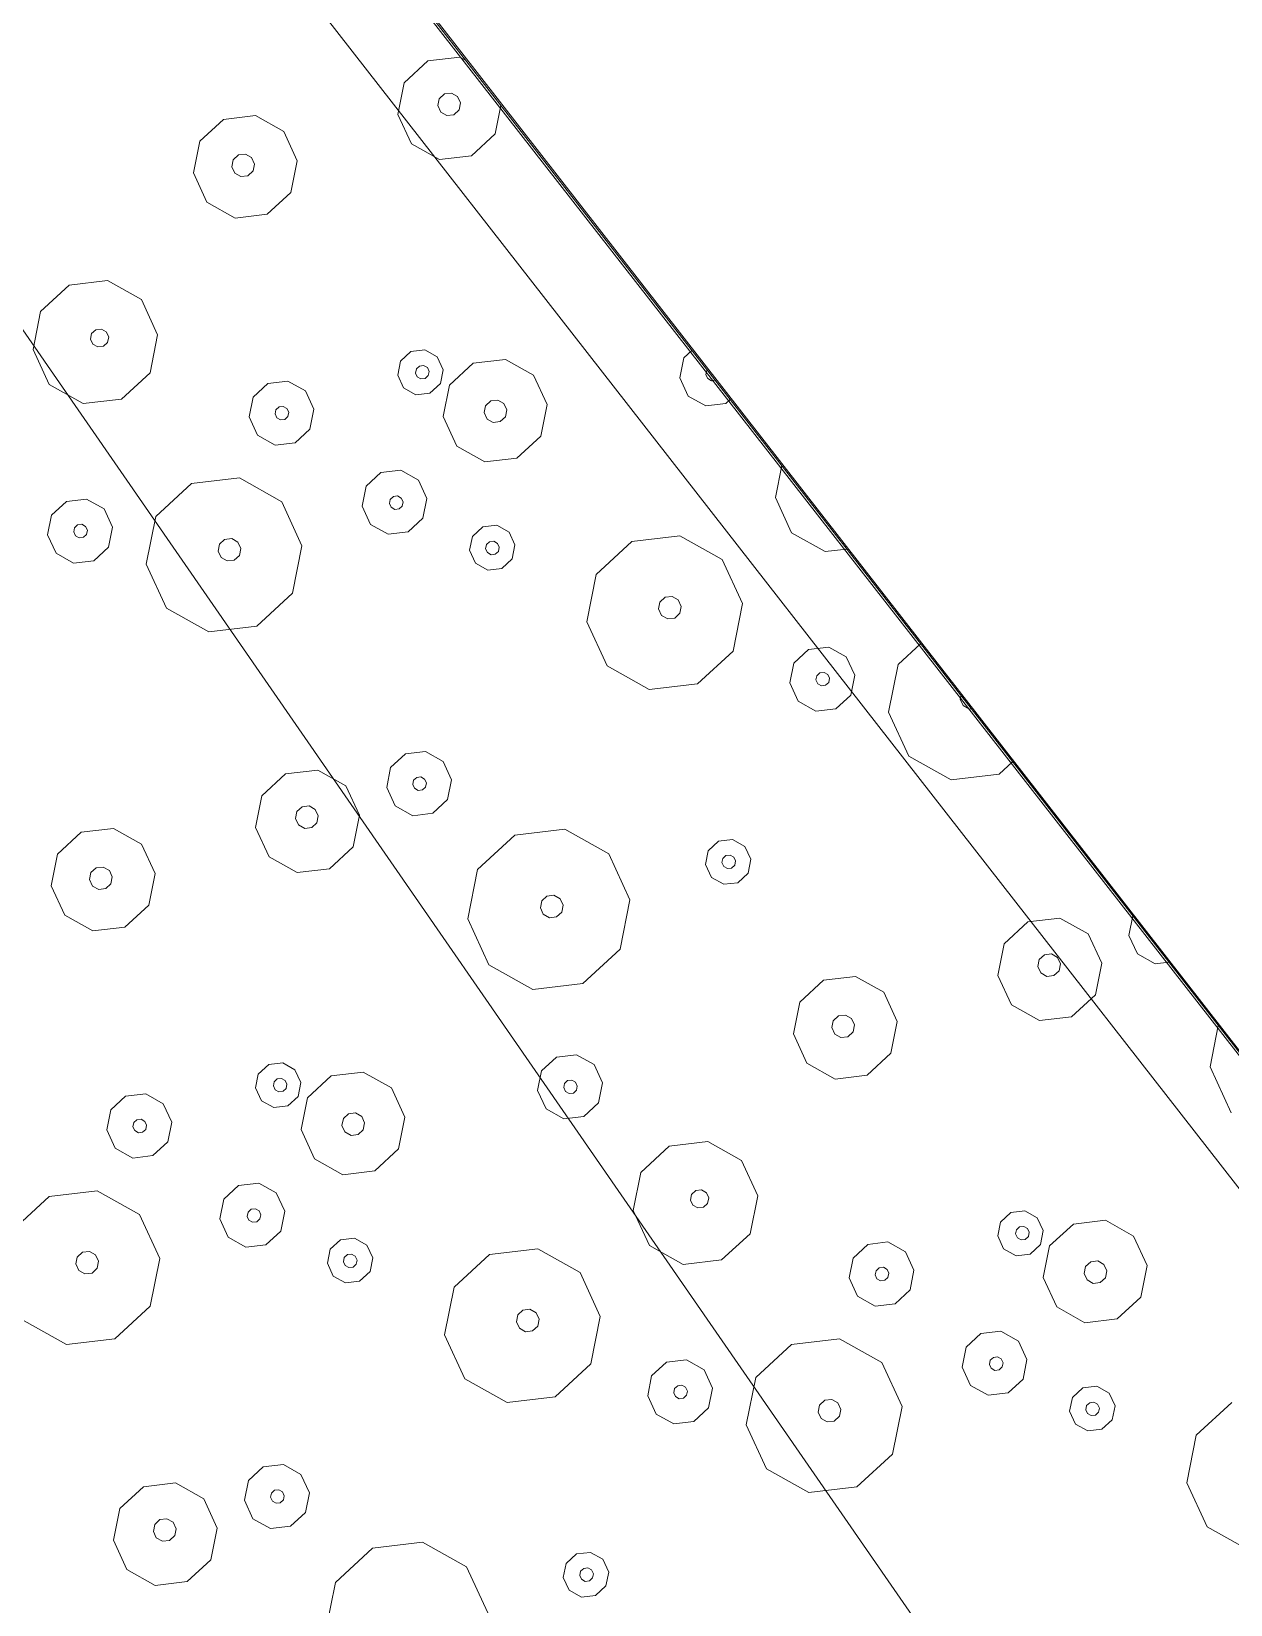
# Model space of a CAD drawing. Header units: metres. Extents: x -2858 to 512, y -1995 to 1252.
# Drawn here: x -487.554 to -484.617, y -118.875 to -115.022 of the extents above; entities that cross this region are included whole.
import ezdxf

# ---------------------------------------------------------------- set-up
doc = ezdxf.new("R2010")
doc.units = ezdxf.units.M
for name, color, linetype in [('Calque commun', 7, 'Continuous'), ('Calque11', 7, 'Continuous'), ('Calque17', 7, 'Continuous')]:
    doc.layers.add(name, color=color, linetype=linetype)

# ---------------------------------------------------------------- blocks, each defined once
blk = doc.blocks.new('geometrebondepartleger')
at = {"layer": 'Calque11', "color": 7, "linetype": 'Continuous', "lineweight": 9}
blk.add_polyline3d([(125.0277, 35.9078, 79), (133.3383, 81.851, 79), (145.3136, 148.3761, 79)], dxfattribs=at)
at = {"layer": 'Calque17', "color": 1, "linetype": 'Continuous', "lineweight": 9}
for points in [[(125.174, 36.6886, 79), (126.5286, 44.1348, 79), (125.0378, 35.9435, 79), (126.4161, 43.4883, 79), (128.681, 56.0642, 79), (129.9759, 63.1341, 79), (132.1933, 75.6042, 79), (133.3383, 81.851, 79), (135.2222, 92.3412, 79), (136.4776, 99.3268, 79), (138.1727, 108.7115, 79), (140.4846, 121.4626, 79), (141.0933, 124.9318, 79)], [(125.3707, 36.6528, 79), (126.7254, 44.0992, 79), (125.2346, 35.9078, 79), (126.6129, 43.4526, 79), (128.8778, 56.0285, 79), (130.1727, 63.0986, 79), (132.3901, 75.5687, 79), (133.5351, 81.8153, 79), (135.4191, 92.3058, 79), (136.6745, 99.2914, 79), (138.3695, 108.676, 79), (140.6815, 121.4274, 79), (141.2903, 124.8972, 79)]]:
    blk.add_polyline3d(points, dxfattribs=at)
blk = doc.blocks.new('pattern')
at = {"layer": 'Calque commun', "color": 54, "linetype": 'Continuous', "lineweight": 9}
for p, q in [((59.2301, 44.9759), (59.2559, 44.8601)), ((59.2559, 44.8601), (59.2087, 44.7513)), ((59.2087, 44.7513), (59.1065, 44.6909)), ((59.1065, 44.6909), (58.9884, 44.7022)), ((59.1855, 44.4945), (59.2153, 44.5121)), ((59.2153, 44.5121), (59.2498, 44.5088)), ((59.2498, 44.5088), (59.2757, 44.4859)), ((59.1718, 44.4627), (59.1855, 44.4945)), ((59.2112, 44.46), (59.2153, 44.4695)), ((59.2153, 44.4695), (59.2243, 44.4748)), ((59.2243, 44.4748), (59.2346, 44.4738)), ((59.2346, 44.4738), (59.2424, 44.4669)), ((59.2424, 44.4669), (59.2447, 44.4568)), ((59.2757, 44.4859), (59.2833, 44.4521)), ((59.1793, 44.4289), (59.1718, 44.4627)), ((59.2052, 44.406), (59.1793, 44.4289)), ((59.2135, 44.4498), (59.2112, 44.46)), ((59.2212, 44.443), (59.2135, 44.4498)), ((59.2316, 44.442), (59.2212, 44.443)), ((59.2405, 44.4473), (59.2316, 44.442)), ((59.2447, 44.4568), (59.2405, 44.4473)), ((59.2833, 44.4521), (59.2695, 44.4203)), ((59.2397, 44.4027), (59.2052, 44.406)), ((59.2695, 44.4203), (59.2397, 44.4027)), ((58.8768, 44.3234), (58.9449, 44.3636)), ((58.9449, 44.3636), (59.0237, 44.3561)), ((59.0237, 44.3561), (59.083, 44.3038)), ((58.8453, 44.2508), (58.8768, 44.3234)), ((59.083, 44.3038), (59.1002, 44.2266)), ((59.2445, 44.2578), (59.2871, 44.2829)), ((59.2871, 44.2829), (59.3363, 44.2782)), ((59.3363, 44.2782), (59.3734, 44.2455)), ((58.8625, 44.1736), (58.8453, 44.2508)), ((58.9456, 44.2432), (58.9524, 44.259)), ((58.9493, 44.2263), (58.9456, 44.2432)), ((58.9524, 44.259), (58.9674, 44.2678)), ((58.9674, 44.2678), (58.9846, 44.2662)), ((58.9846, 44.2662), (58.9976, 44.2547)), ((59.0013, 44.2378), (58.9944, 44.222)), ((58.9976, 44.2547), (59.0013, 44.2378)), ((59.2249, 44.2124), (59.2445, 44.2578)), ((59.3734, 44.2455), (59.3841, 44.1973)), ((58.4612, 44.2275), (58.412, 44.1141)), ((58.9623, 44.2148), (58.9493, 44.2263)), ((58.9795, 44.2132), (58.9623, 44.2148)), ((58.9944, 44.222), (58.9795, 44.2132)), ((59.1002, 44.2266), (59.0687, 44.154)), ((59.2356, 44.1642), (59.2249, 44.2124)), ((59.2858, 44.2102), (59.2899, 44.2198)), ((59.288, 44.2001), (59.2858, 44.2102)), ((59.2958, 44.1932), (59.288, 44.2001)), ((59.2899, 44.2198), (59.2988, 44.225)), ((59.2988, 44.225), (59.3092, 44.224)), ((59.3151, 44.1975), (59.3061, 44.1922)), ((59.3092, 44.224), (59.317, 44.2172)), ((59.3192, 44.207), (59.3151, 44.1975)), ((59.317, 44.2172), (59.3192, 44.207)), ((59.3841, 44.1973), (59.3645, 44.1519)), ((58.9218, 44.1213), (58.8625, 44.1736)), ((59.2727, 44.1314), (59.2356, 44.1642)), ((59.3061, 44.1922), (59.2958, 44.1932)), ((59.5349, 44.107), (59.6371, 44.1673)), ((59.6371, 44.1673), (59.7552, 44.1561)), ((59.7552, 44.1561), (59.8442, 44.0775)), ((59.0006, 44.1138), (58.9218, 44.1213)), ((59.0687, 44.154), (59.0006, 44.1138)), ((59.3219, 44.1267), (59.2727, 44.1314)), ((59.3645, 44.1519), (59.3219, 44.1267)), ((58.412, 44.1141), (58.3228, 44.0615)), ((58.9831, 44.077), (59.0129, 44.0945)), ((59.0129, 44.0945), (59.0474, 44.0913)), ((59.0474, 44.0913), (59.0733, 44.0684)), ((59.4877, 43.9981), (59.5349, 44.107)), ((58.9694, 44.0452), (58.9831, 44.077)), ((58.9769, 44.0114), (58.9694, 44.0452)), ((59.005, 44.0448), (59.0091, 44.0543)), ((59.0073, 44.0347), (59.005, 44.0448)), ((59.0091, 44.0543), (59.0181, 44.0596)), ((59.0181, 44.0596), (59.0284, 44.0586)), ((59.0284, 44.0586), (59.0362, 44.0518)), ((59.0385, 44.0416), (59.0343, 44.0321)), ((59.0362, 44.0518), (59.0385, 44.0416)), ((59.0733, 44.0684), (59.0809, 44.0346)), ((59.8442, 44.0775), (59.87, 43.9617)), ((59.0028, 43.9885), (58.9769, 44.0114)), ((59.0151, 44.0278), (59.0073, 44.0347)), ((59.0254, 44.0268), (59.0151, 44.0278)), ((59.0343, 44.0321), (59.0254, 44.0268)), ((59.0671, 44.0028), (59.0373, 43.9852)), ((59.0809, 44.0346), (59.0671, 44.0028)), ((59.6399, 43.9998), (59.6548, 44.0086)), ((59.6548, 44.0086), (59.672, 44.0069)), ((59.672, 44.0069), (59.685, 43.9955)), ((59.0373, 43.9852), (59.0028, 43.9885)), ((59.5135, 43.8823), (59.4877, 43.9981)), ((59.633, 43.9839), (59.6399, 43.9998)), ((59.6367, 43.967), (59.633, 43.9839)), ((59.6497, 43.9556), (59.6367, 43.967)), ((59.6819, 43.9627), (59.667, 43.9539)), ((59.6887, 43.9786), (59.6819, 43.9627)), ((59.685, 43.9955), (59.6887, 43.9786)), ((59.2665, 43.9059), (59.309, 43.9311)), ((59.309, 43.9311), (59.3582, 43.9264)), ((59.3582, 43.9264), (59.3953, 43.8937)), ((59.667, 43.9539), (59.6497, 43.9556)), ((59.87, 43.9617), (59.8228, 43.8528)), ((59.2468, 43.8606), (59.2665, 43.9059)), ((59.3953, 43.8937), (59.4061, 43.8454)), ((58.2879, 43.8676), (58.3134, 43.845)), ((59.2575, 43.8123), (59.2468, 43.8606)), ((59.309, 43.8555), (59.3131, 43.865)), ((59.3112, 43.8453), (59.309, 43.8555)), ((59.3131, 43.865), (59.3221, 43.8703)), ((59.3221, 43.8703), (59.3324, 43.8693)), ((59.3324, 43.8693), (59.3402, 43.8624)), ((59.3424, 43.8523), (59.3383, 43.8427)), ((59.3402, 43.8624), (59.3424, 43.8523)), ((59.6025, 43.8038), (59.5135, 43.8823)), ((59.8228, 43.8528), (59.7206, 43.7925)), ((60.3161, 43.842), (60.3459, 43.8596)), ((60.3459, 43.8596), (60.3804, 43.8563)), ((60.3804, 43.8563), (60.4063, 43.8334)), ((58.3134, 43.845), (58.3242, 43.7968)), ((59.2946, 43.7796), (59.2575, 43.8123)), ((59.319, 43.8385), (59.3112, 43.8453)), ((59.3294, 43.8375), (59.319, 43.8385)), ((59.3383, 43.8427), (59.3294, 43.8375)), ((59.4061, 43.8454), (59.3864, 43.8)), ((60.3024, 43.8103), (60.3161, 43.842)), ((60.3099, 43.7765), (60.3024, 43.8103)), ((60.3402, 43.8074), (60.3443, 43.817)), ((60.3443, 43.817), (60.3532, 43.8222)), ((60.3532, 43.8222), (60.3636, 43.8213)), ((60.3636, 43.8213), (60.3713, 43.8144)), ((60.3713, 43.8144), (60.3736, 43.8042)), ((60.4063, 43.8334), (60.4139, 43.7997)), ((58.3242, 43.7968), (58.3045, 43.7514)), ((58.3996, 43.7469), (58.4677, 43.7872)), ((58.4677, 43.7872), (58.5465, 43.7796)), ((58.5465, 43.7796), (58.6058, 43.7273)), ((59.3438, 43.7749), (59.2946, 43.7796)), ((59.3864, 43.8), (59.3438, 43.7749)), ((59.7206, 43.7925), (59.6025, 43.8038)), ((60.3358, 43.7536), (60.3099, 43.7765)), ((60.3424, 43.7973), (60.3402, 43.8074)), ((60.3502, 43.7904), (60.3424, 43.7973)), ((60.3605, 43.7894), (60.3502, 43.7904)), ((60.3695, 43.7947), (60.3605, 43.7894)), ((60.3736, 43.8042), (60.3695, 43.7947)), ((60.4139, 43.7997), (60.4001, 43.7679)), ((58.3045, 43.7514), (58.2625, 43.7266)), ((58.3682, 43.6744), (58.3996, 43.7469)), ((59.8108, 43.731), (59.8533, 43.7561)), ((59.8533, 43.7561), (59.9026, 43.7514)), ((59.9026, 43.7514), (59.9396, 43.7187)), ((60.3703, 43.7503), (60.3358, 43.7536)), ((60.4001, 43.7679), (60.3703, 43.7503)), ((58.6058, 43.7273), (58.623, 43.6501)), ((59.7911, 43.6856), (59.8108, 43.731)), ((59.8574, 43.69), (59.8664, 43.6953)), ((59.8664, 43.6953), (59.8767, 43.6943)), ((59.8767, 43.6943), (59.8845, 43.6874)), ((59.9396, 43.7187), (59.9504, 43.6704)), ((58.3854, 43.5971), (58.3682, 43.6744)), ((58.4611, 43.657), (58.468, 43.6729)), ((58.4649, 43.6401), (58.4611, 43.657)), ((58.468, 43.6729), (58.4829, 43.6817)), ((58.4829, 43.6817), (58.5002, 43.68)), ((58.5002, 43.68), (58.5131, 43.6686)), ((58.5131, 43.6686), (58.5169, 43.6517)), ((59.8018, 43.6374), (59.7911, 43.6856)), ((59.8533, 43.6805), (59.8574, 43.69)), ((59.8555, 43.6704), (59.8533, 43.6805)), ((59.8633, 43.6635), (59.8555, 43.6704)), ((59.8737, 43.6625), (59.8633, 43.6635)), ((59.8826, 43.6678), (59.8737, 43.6625)), ((59.8867, 43.6773), (59.8826, 43.6678)), ((59.8845, 43.6874), (59.8867, 43.6773)), ((59.9504, 43.6704), (59.9307, 43.6251)), ((60.5387, 43.5743), (60.5879, 43.6877)), ((58.4779, 43.6286), (58.4649, 43.6401)), ((58.4951, 43.627), (58.4779, 43.6286)), ((58.51, 43.6358), (58.4951, 43.627)), ((58.5169, 43.6517), (58.51, 43.6358)), ((58.623, 43.6501), (58.5915, 43.5775)), ((59.8389, 43.6046), (59.8018, 43.6374)), ((59.9307, 43.6251), (59.8881, 43.5999)), ((58.4447, 43.5448), (58.3854, 43.5971)), ((58.5915, 43.5775), (58.5234, 43.5373)), ((59.8881, 43.5999), (59.8389, 43.6046)), ((58.5234, 43.5373), (58.4447, 43.5448)), ((59.3858, 43.499), (59.4676, 43.5472)), ((59.4676, 43.5472), (59.5621, 43.5382)), ((60.5656, 43.4536), (60.5387, 43.5743)), ((58.8402, 43.4694), (58.9083, 43.5096)), ((58.9083, 43.5096), (58.9871, 43.5021)), ((58.9871, 43.5021), (59.0464, 43.4497)), ((59.5621, 43.5382), (59.6332, 43.4754)), ((58.8087, 43.3968), (58.8402, 43.4694)), ((59.3481, 43.4119), (59.3858, 43.499)), ((59.6332, 43.4754), (59.6539, 43.3828)), ((59.8634, 43.409), (59.9655, 43.4694)), ((59.9655, 43.4694), (60.0837, 43.4581)), ((59.0464, 43.4497), (59.0636, 43.3725)), ((60.0837, 43.4581), (60.1726, 43.3796)), ((60.6582, 43.3718), (60.5656, 43.4536)), ((58.8259, 43.3196), (58.8087, 43.3968)), ((58.9092, 43.3809), (58.916, 43.3968)), ((58.916, 43.3968), (58.9309, 43.4056)), ((58.9309, 43.4056), (58.9482, 43.404)), ((58.9482, 43.404), (58.9611, 43.3925)), ((58.9611, 43.3925), (58.9649, 43.3756)), ((59.3687, 43.3192), (59.3481, 43.4119)), ((59.4643, 43.4005), (59.4698, 43.4132)), ((59.4673, 43.387), (59.4643, 43.4005)), ((59.4777, 43.3778), (59.4673, 43.387)), ((59.4698, 43.4132), (59.4817, 43.4203)), ((59.4817, 43.4203), (59.4955, 43.4189)), ((59.4955, 43.4189), (59.5059, 43.4098)), ((59.5089, 43.3963), (59.5034, 43.3836)), ((59.5059, 43.4098), (59.5089, 43.3963)), ((59.8162, 43.3002), (59.8634, 43.409)), ((60.8877, 43.4229), (60.7813, 43.3601)), ((58.9129, 43.364), (58.9092, 43.3809)), ((58.9259, 43.3526), (58.9129, 43.364)), ((58.9431, 43.3509), (58.9259, 43.3526)), ((58.958, 43.3597), (58.9431, 43.3509)), ((58.9649, 43.3756), (58.958, 43.3597)), ((59.0636, 43.3725), (59.0321, 43.2999)), ((59.4915, 43.3765), (59.4777, 43.3778)), ((59.5034, 43.3836), (59.4915, 43.3765)), ((59.6539, 43.3828), (59.6161, 43.2957)), ((60.1726, 43.3796), (60.1984, 43.2638)), ((60.7813, 43.3601), (60.6582, 43.3718)), ((58.8852, 43.2672), (58.8259, 43.3196)), ((59.4399, 43.2564), (59.3687, 43.3192)), ((59.9683, 43.3018), (59.9832, 43.3106)), ((59.9832, 43.3106), (60.0005, 43.309)), ((60.0005, 43.309), (60.0134, 43.2976)), ((59.0321, 43.2999), (58.964, 43.2597)), ((59.6161, 43.2957), (59.5344, 43.2474)), ((59.842, 43.1844), (59.8162, 43.3002)), ((59.9614, 43.286), (59.9683, 43.3018)), ((59.9652, 43.2691), (59.9614, 43.286)), ((60.0172, 43.2807), (60.0103, 43.2648)), ((60.0134, 43.2976), (60.0172, 43.2807)), ((58.1775, 43.2551), (58.222, 43.2509)), ((58.222, 43.2509), (58.311, 43.1723)), ((58.964, 43.2597), (58.8852, 43.2672)), ((59.5344, 43.2474), (59.4399, 43.2564)), ((59.9782, 43.2576), (59.9652, 43.2691)), ((59.9954, 43.256), (59.9782, 43.2576)), ((60.0103, 43.2648), (59.9954, 43.256)), ((60.1984, 43.2638), (60.1512, 43.1549)), ((58.311, 43.1723), (58.3368, 43.0565)), ((59.9309, 43.1058), (59.842, 43.1844)), ((60.1512, 43.1549), (60.049, 43.0946)), ((60.6406, 43.1208), (60.6602, 43.1661)), ((60.6602, 43.1661), (60.7028, 43.1913)), ((60.7028, 43.1913), (60.752, 43.1866)), ((60.752, 43.1866), (60.7891, 43.1539)), ((60.7891, 43.1539), (60.7999, 43.1056)), ((60.6513, 43.0725), (60.6406, 43.1208)), ((60.7028, 43.1156), (60.7069, 43.1252)), ((60.705, 43.1055), (60.7028, 43.1156)), ((60.7069, 43.1252), (60.7158, 43.1305)), ((60.7158, 43.1305), (60.7262, 43.1295)), ((60.7262, 43.1295), (60.734, 43.1226)), ((60.734, 43.1226), (60.7362, 43.1125)), ((58.1483, 43.0934), (58.1518, 43.0903)), ((58.1518, 43.0903), (58.1556, 43.0734)), ((60.049, 43.0946), (59.9309, 43.1058)), ((60.7128, 43.0986), (60.705, 43.1055)), ((60.7231, 43.0977), (60.7128, 43.0986)), ((60.7321, 43.1029), (60.7231, 43.0977)), ((60.7362, 43.1125), (60.7321, 43.1029)), ((60.7999, 43.1056), (60.7802, 43.0602)), ((60.8753, 43.0558), (60.9434, 43.096)), ((60.9434, 43.096), (61.0222, 43.0885)), ((61.0222, 43.0885), (61.0815, 43.0361)), ((58.1487, 43.0575), (58.141, 43.053)), ((58.1556, 43.0734), (58.1487, 43.0575)), ((58.3368, 43.0565), (58.2896, 42.9476)), ((59.4337, 43.0317), (59.4763, 43.0568)), ((59.4763, 43.0568), (59.5255, 43.0521)), ((59.5255, 43.0521), (59.5626, 43.0194)), ((60.6884, 43.0398), (60.6513, 43.0725)), ((60.7376, 43.0351), (60.6884, 43.0398)), ((60.7802, 43.0602), (60.7376, 43.0351)), ((60.8438, 42.9832), (60.8753, 43.0558)), ((59.414, 42.9863), (59.4337, 43.0317)), ((59.5626, 43.0194), (59.5733, 42.9711)), ((61.0815, 43.0361), (61.0987, 42.9589)), ((59.4248, 42.9381), (59.414, 42.9863)), ((59.4762, 42.9812), (59.4804, 42.9907)), ((59.4785, 42.9711), (59.4762, 42.9812)), ((59.4863, 42.9642), (59.4785, 42.9711)), ((59.4804, 42.9907), (59.4893, 42.996)), ((59.4966, 42.9632), (59.4863, 42.9642)), ((59.4893, 42.996), (59.4996, 42.995)), ((59.5056, 42.9685), (59.4966, 42.9632)), ((59.4996, 42.995), (59.5074, 42.9881)), ((59.5097, 42.978), (59.5056, 42.9685)), ((59.5074, 42.9881), (59.5097, 42.978)), ((59.5733, 42.9711), (59.5537, 42.9258)), ((60.861, 42.906), (60.8438, 42.9832)), ((60.9368, 42.9658), (60.9437, 42.9817)), ((60.9406, 42.9489), (60.9368, 42.9658)), ((60.9437, 42.9817), (60.9586, 42.9905)), ((60.9586, 42.9905), (60.9758, 42.9889)), ((60.9758, 42.9889), (60.9888, 42.9774)), ((60.9888, 42.9774), (60.9926, 42.9605)), ((58.2896, 42.9476), (58.1874, 42.8873)), ((58.7692, 42.9051), (58.783, 42.9368)), ((58.783, 42.9368), (58.8128, 42.9544)), ((58.8128, 42.9544), (58.8472, 42.9512)), ((58.8472, 42.9512), (58.8732, 42.9282)), ((58.8732, 42.9282), (58.8807, 42.8945)), ((59.4619, 42.9053), (59.4248, 42.9381)), ((59.5537, 42.9258), (59.5111, 42.9006)), ((60.9536, 42.9375), (60.9406, 42.9489)), ((60.9708, 42.9358), (60.9536, 42.9375)), ((60.9857, 42.9446), (60.9708, 42.9358)), ((60.9926, 42.9605), (60.9857, 42.9446)), ((61.0987, 42.9589), (61.0672, 42.8863)), ((58.1874, 42.8873), (58.1124, 42.8945)), ((58.7767, 42.8713), (58.7692, 42.9051)), ((58.807, 42.9022), (58.8111, 42.9118)), ((58.8092, 42.8921), (58.807, 42.9022)), ((58.817, 42.8852), (58.8092, 42.8921)), ((58.8111, 42.9118), (58.82, 42.917)), ((58.8274, 42.8843), (58.817, 42.8852)), ((58.82, 42.917), (58.8304, 42.9161)), ((58.8363, 42.8895), (58.8274, 42.8843)), ((58.8304, 42.9161), (58.8382, 42.9092)), ((58.8404, 42.8991), (58.8363, 42.8895)), ((58.8382, 42.9092), (58.8404, 42.8991)), ((58.8807, 42.8945), (58.8669, 42.8627)), ((59.5111, 42.9006), (59.4619, 42.9053)), ((60.1143, 42.8664), (60.128, 42.8981)), ((60.128, 42.8981), (60.1578, 42.9157)), ((60.1578, 42.9157), (60.1923, 42.9124)), ((60.1923, 42.9124), (60.2182, 42.8895)), ((60.2182, 42.8895), (60.2258, 42.8557)), ((60.9203, 42.8536), (60.861, 42.906)), ((61.0672, 42.8863), (60.9991, 42.8461)), ((58.2776, 42.8258), (58.3202, 42.8509)), ((58.3202, 42.8509), (58.3694, 42.8462)), ((58.3694, 42.8462), (58.4065, 42.8135)), ((58.8027, 42.8484), (58.7767, 42.8713)), ((58.8371, 42.8451), (58.8027, 42.8484)), ((58.8669, 42.8627), (58.8371, 42.8451)), ((59.0547, 42.7825), (59.1611, 42.8453)), ((59.1611, 42.8453), (59.2842, 42.8336)), ((60.1218, 42.8326), (60.1143, 42.8664)), ((60.1537, 42.8636), (60.1578, 42.8731)), ((60.156, 42.8535), (60.1537, 42.8636)), ((60.1637, 42.8466), (60.156, 42.8535)), ((60.1578, 42.8731), (60.1668, 42.8784)), ((60.1741, 42.8456), (60.1637, 42.8466)), ((60.1668, 42.8784), (60.1771, 42.8774)), ((60.183, 42.8509), (60.1741, 42.8456)), ((60.1771, 42.8774), (60.1849, 42.8706)), ((60.1872, 42.8604), (60.183, 42.8509)), ((60.1849, 42.8706), (60.1872, 42.8604)), ((60.2258, 42.8557), (60.212, 42.824)), ((60.9991, 42.8461), (60.9203, 42.8536)), ((58.2579, 42.7804), (58.2776, 42.8258)), ((58.4065, 42.8135), (58.4172, 42.7652)), ((59.2842, 42.8336), (59.3768, 42.7518)), ((60.1477, 42.8097), (60.1218, 42.8326)), ((60.1822, 42.8064), (60.1477, 42.8097)), ((60.212, 42.824), (60.1822, 42.8064)), ((58.2687, 42.7322), (58.2579, 42.7804)), ((58.3201, 42.7753), (58.3242, 42.7848)), ((58.3224, 42.7652), (58.3201, 42.7753)), ((58.3242, 42.7848), (58.3332, 42.7901)), ((58.3332, 42.7901), (58.3435, 42.7891)), ((58.3435, 42.7891), (58.3513, 42.7822)), ((58.3536, 42.7721), (58.3494, 42.7626)), ((58.3513, 42.7822), (58.3536, 42.7721)), ((59.0055, 42.6691), (59.0547, 42.7825)), ((58.3057, 42.6994), (58.2687, 42.7322)), ((58.3302, 42.7583), (58.3224, 42.7652)), ((58.3405, 42.7573), (58.3302, 42.7583)), ((58.3494, 42.7626), (58.3405, 42.7573)), ((58.4172, 42.7652), (58.3975, 42.7199)), ((59.3768, 42.7518), (59.4037, 42.6312)), ((59.8193, 42.7271), (59.8874, 42.7673)), ((59.8874, 42.7673), (59.9662, 42.7598)), ((59.9662, 42.7598), (60.0255, 42.7074)), ((58.355, 42.6947), (58.3057, 42.6994)), ((58.3975, 42.7199), (58.355, 42.6947)), ((59.7878, 42.6545), (59.8193, 42.7271)), ((60.0255, 42.7074), (60.0427, 42.6302)), ((59.0324, 42.5484), (59.0055, 42.6691)), ((59.1667, 42.6534), (59.1736, 42.6692)), ((59.1705, 42.6365), (59.1667, 42.6534)), ((59.1736, 42.6692), (59.1885, 42.678)), ((59.1885, 42.678), (59.2057, 42.6764)), ((59.2057, 42.6764), (59.2187, 42.6649)), ((59.2187, 42.6649), (59.2225, 42.648)), ((59.805, 42.5773), (59.7878, 42.6545)), ((59.8881, 42.6468), (59.895, 42.6627)), ((59.895, 42.6627), (59.9099, 42.6715)), ((59.9099, 42.6715), (59.9271, 42.6698)), ((59.9271, 42.6698), (59.9401, 42.6584)), ((59.9401, 42.6584), (59.9438, 42.6415)), ((60.1674, 42.6161), (60.187, 42.6614)), ((60.187, 42.6614), (60.2296, 42.6866)), ((60.2296, 42.6866), (60.2788, 42.6819)), ((60.2788, 42.6819), (60.3159, 42.6492)), ((59.1835, 42.625), (59.1705, 42.6365)), ((59.2007, 42.6234), (59.1835, 42.625)), ((59.2156, 42.6322), (59.2007, 42.6234)), ((59.2225, 42.648), (59.2156, 42.6322)), ((59.4037, 42.6312), (59.3545, 42.5177)), ((59.8918, 42.6299), (59.8881, 42.6468)), ((59.9048, 42.6185), (59.8918, 42.6299)), ((59.922, 42.6168), (59.9048, 42.6185)), ((59.9369, 42.6256), (59.922, 42.6168)), ((59.9438, 42.6415), (59.9369, 42.6256)), ((60.0427, 42.6302), (60.0112, 42.5576)), ((60.1781, 42.5678), (60.1674, 42.6161)), ((60.2283, 42.6139), (60.2324, 42.6234)), ((60.2324, 42.6234), (60.2413, 42.6287)), ((60.2413, 42.6287), (60.2517, 42.6277)), ((60.2517, 42.6277), (60.2595, 42.6208)), ((60.2595, 42.6208), (60.2617, 42.6107)), ((60.3159, 42.6492), (60.3266, 42.6009)), ((58.0603, 42.6053), (58.1001, 42.5702)), ((59.8643, 42.5249), (59.805, 42.5773)), ((60.2305, 42.6037), (60.2283, 42.6139)), ((60.2383, 42.5969), (60.2305, 42.6037)), ((60.2486, 42.5959), (60.2383, 42.5969)), ((60.2576, 42.6012), (60.2486, 42.5959)), ((60.2617, 42.6107), (60.2576, 42.6012)), ((60.3266, 42.6009), (60.307, 42.5555)), ((58.1001, 42.5702), (58.1207, 42.4776)), ((58.3302, 42.5039), (58.4324, 42.5642)), ((58.4324, 42.5642), (58.5505, 42.5529)), ((58.5505, 42.5529), (58.6395, 42.4744)), ((59.125, 42.4666), (59.0324, 42.5484)), ((60.0112, 42.5576), (59.9431, 42.5174)), ((60.2152, 42.5351), (60.1781, 42.5678)), ((60.307, 42.5555), (60.2644, 42.5304)), ((60.4774, 42.5106), (60.5796, 42.571)), ((60.5796, 42.571), (60.6977, 42.5597)), ((60.6977, 42.5597), (60.7867, 42.4812)), ((58.283, 42.395), (58.3302, 42.5039)), ((59.3545, 42.5177), (59.2481, 42.4549)), ((59.9431, 42.5174), (59.8643, 42.5249)), ((60.2644, 42.5304), (60.2152, 42.5351)), ((60.4302, 42.4018), (60.4774, 42.5106)), ((58.1207, 42.4776), (58.0829, 42.3905)), ((58.6395, 42.4744), (58.6653, 42.3586)), ((59.2481, 42.4549), (59.125, 42.4666)), ((59.9119, 42.4488), (59.9256, 42.4806)), ((59.9256, 42.4806), (59.9554, 42.4982)), ((59.9516, 42.458), (59.9606, 42.4633)), ((59.9554, 42.4982), (59.9899, 42.4949)), ((59.9606, 42.4633), (59.9709, 42.4623)), ((59.9709, 42.4623), (59.9787, 42.4554)), ((59.9899, 42.4949), (60.0158, 42.472)), ((60.0158, 42.472), (60.0234, 42.4382)), ((60.7867, 42.4812), (60.8125, 42.3653)), ((59.9194, 42.4151), (59.9119, 42.4488)), ((59.9475, 42.4485), (59.9516, 42.458)), ((59.9498, 42.4383), (59.9475, 42.4485)), ((59.9576, 42.4315), (59.9498, 42.4383)), ((59.9679, 42.4305), (59.9576, 42.4315)), ((59.9768, 42.4358), (59.9679, 42.4305)), ((59.981, 42.4453), (59.9768, 42.4358)), ((59.9787, 42.4554), (59.981, 42.4453)), ((60.0234, 42.4382), (60.0096, 42.4065)), ((58.0829, 42.3905), (58.0143, 42.3499)), ((58.3088, 42.2792), (58.283, 42.395)), ((58.4283, 42.3808), (58.4352, 42.3967)), ((58.4352, 42.3967), (58.4501, 42.4054)), ((58.4501, 42.4054), (58.4673, 42.4038)), ((58.4673, 42.4038), (58.4803, 42.3924)), ((58.4803, 42.3924), (58.484, 42.3755)), ((59.9453, 42.3922), (59.9194, 42.4151)), ((59.9798, 42.3889), (59.9453, 42.3922)), ((60.0096, 42.4065), (59.9798, 42.3889)), ((60.456, 42.2859), (60.4302, 42.4018)), ((60.5755, 42.3876), (60.5824, 42.4034)), ((60.5793, 42.3707), (60.5755, 42.3876)), ((60.5824, 42.4034), (60.5973, 42.4122)), ((60.5973, 42.4122), (60.6145, 42.4106)), ((60.6145, 42.4106), (60.6275, 42.3991)), ((60.6275, 42.3991), (60.6312, 42.3822)), ((58.432, 42.3639), (58.4283, 42.3808)), ((58.445, 42.3524), (58.432, 42.3639)), ((58.4622, 42.3508), (58.445, 42.3524)), ((58.4771, 42.3596), (58.4622, 42.3508)), ((58.484, 42.3755), (58.4771, 42.3596)), ((58.6653, 42.3586), (58.618, 42.2497)), ((60.5922, 42.3592), (60.5793, 42.3707)), ((60.6095, 42.3576), (60.5922, 42.3592)), ((60.6244, 42.3664), (60.6095, 42.3576)), ((60.6312, 42.3822), (60.6244, 42.3664)), ((60.1893, 42.2642), (60.209, 42.3096)), ((60.209, 42.3096), (60.2515, 42.3347)), ((60.2515, 42.3347), (60.3007, 42.33)), ((60.3007, 42.33), (60.3378, 42.2973)), ((58.3977, 42.2006), (58.3088, 42.2792)), ((59.1271, 42.2609), (59.1696, 42.2861)), ((59.1696, 42.2861), (59.2189, 42.2814)), ((59.2189, 42.2814), (59.2559, 42.2487)), ((60.2515, 42.2591), (60.2556, 42.2686)), ((60.2556, 42.2686), (60.2646, 42.2739)), ((60.2646, 42.2739), (60.2749, 42.2729)), ((60.2749, 42.2729), (60.2827, 42.266)), ((60.3378, 42.2973), (60.3486, 42.249)), ((60.545, 42.2074), (60.456, 42.2859)), ((58.618, 42.2497), (58.5159, 42.1894)), ((59.1074, 42.2156), (59.1271, 42.2609)), ((59.2559, 42.2487), (59.2667, 42.2004)), ((60.2, 42.216), (60.1893, 42.2642)), ((60.2537, 42.249), (60.2515, 42.2591)), ((60.2615, 42.2421), (60.2537, 42.249)), ((60.2719, 42.2411), (60.2615, 42.2421)), ((60.2808, 42.2464), (60.2719, 42.2411)), ((60.2849, 42.2559), (60.2808, 42.2464)), ((60.2827, 42.266), (60.2849, 42.2559)), ((60.3486, 42.249), (60.3289, 42.2037)), ((58.5159, 42.1894), (58.3977, 42.2006)), ((59.1181, 42.1673), (59.1074, 42.2156)), ((59.1696, 42.2105), (59.1737, 42.22)), ((59.1719, 42.2003), (59.1696, 42.2105)), ((59.1796, 42.1934), (59.1719, 42.2003)), ((59.1737, 42.22), (59.1827, 42.2253)), ((59.19, 42.1925), (59.1796, 42.1934)), ((59.1827, 42.2253), (59.193, 42.2243)), ((59.1989, 42.1977), (59.19, 42.1925)), ((59.193, 42.2243), (59.2008, 42.2174)), ((59.203, 42.2073), (59.1989, 42.1977)), ((59.2008, 42.2174), (59.203, 42.2073)), ((59.2667, 42.2004), (59.247, 42.155)), ((59.3421, 42.1506), (59.4102, 42.1908)), ((59.4102, 42.1908), (59.489, 42.1833)), ((60.2371, 42.1832), (60.2, 42.216)), ((60.3289, 42.2037), (60.2863, 42.1785)), ((60.6631, 42.1962), (60.545, 42.2074)), ((59.1552, 42.1346), (59.1181, 42.1673)), ((59.247, 42.155), (59.2044, 42.1299)), ((59.489, 42.1833), (59.5483, 42.1309)), ((60.2863, 42.1785), (60.2371, 42.1832)), ((57.9779, 42.1483), (57.9923, 42.1469)), ((57.9923, 42.1469), (58.0294, 42.1142)), ((58.0294, 42.1142), (58.0401, 42.066)), ((59.2044, 42.1299), (59.1552, 42.1346)), ((59.3107, 42.078), (59.3421, 42.1506)), ((59.5483, 42.1309), (59.5655, 42.0537)), ((57.9672, 42.0891), (57.9743, 42.083)), ((57.9743, 42.083), (57.9765, 42.0728)), ((59.3279, 42.0008), (59.3107, 42.078)), ((59.4036, 42.0606), (59.4105, 42.0765)), ((59.4105, 42.0765), (59.4254, 42.0853)), ((59.4254, 42.0853), (59.4427, 42.0837)), ((59.4427, 42.0837), (59.4556, 42.0722)), ((57.9634, 42.058), (57.9617, 42.0582)), ((57.9724, 42.0633), (57.9634, 42.058)), ((57.9765, 42.0728), (57.9724, 42.0633)), ((58.0401, 42.066), (58.0205, 42.0206)), ((59.4074, 42.0437), (59.4036, 42.0606)), ((59.4204, 42.0323), (59.4074, 42.0437)), ((59.4525, 42.0394), (59.4376, 42.0306)), ((59.4594, 42.0553), (59.4525, 42.0394)), ((59.4556, 42.0722), (59.4594, 42.0553)), ((59.5655, 42.0537), (59.534, 41.9811)), ((57.9779, 41.9955), (57.9508, 41.998)), ((58.0205, 42.0206), (57.9779, 41.9955)), ((58.5949, 41.9929), (58.6247, 42.0105)), ((58.6247, 42.0105), (58.6591, 42.0072)), ((58.6591, 42.0072), (58.6851, 41.9843)), ((59.3872, 41.9484), (59.3279, 42.0008)), ((59.4376, 42.0306), (59.4204, 42.0323)), ((58.5811, 41.9612), (58.5949, 41.9929)), ((58.5886, 41.9274), (58.5811, 41.9612)), ((58.6205, 41.9584), (58.6247, 41.9679)), ((58.6247, 41.9679), (58.6336, 41.9732)), ((58.6336, 41.9732), (58.6439, 41.9722)), ((58.6439, 41.9722), (58.6517, 41.9654)), ((58.6517, 41.9654), (58.654, 41.9552)), ((58.6851, 41.9843), (58.6926, 41.9505)), ((59.534, 41.9811), (59.4659, 41.9409)), ((58.6146, 41.9045), (58.5886, 41.9274)), ((58.6228, 41.9483), (58.6205, 41.9584)), ((58.6306, 41.9414), (58.6228, 41.9483)), ((58.6409, 41.9404), (58.6306, 41.9414)), ((58.6498, 41.9457), (58.6409, 41.9404)), ((58.654, 41.9552), (58.6498, 41.9457)), ((58.6926, 41.9505), (58.6788, 41.9188)), ((59.4659, 41.9409), (59.3872, 41.9484)), ((58.649, 41.9012), (58.6146, 41.9045)), ((58.6788, 41.9188), (58.649, 41.9012)), ((59.7827, 41.873), (59.8508, 41.9132)), ((59.8508, 41.9132), (59.9296, 41.9057)), ((59.9296, 41.9057), (59.9889, 41.8534)), ((58.2861, 41.8219), (58.3542, 41.8621)), ((58.3542, 41.8621), (58.433, 41.8546)), ((58.433, 41.8546), (58.4923, 41.8022)), ((59.7512, 41.8004), (59.7827, 41.873)), ((59.9889, 41.8534), (60.0061, 41.7761)), ((58.2547, 41.7493), (58.2861, 41.8219)), ((59.8585, 41.8004), (59.8734, 41.8092)), ((59.8734, 41.8092), (59.8907, 41.8076)), ((59.8907, 41.8076), (59.9036, 41.7962)), ((58.4923, 41.8022), (58.5095, 41.725)), ((58.6539, 41.7562), (58.6964, 41.7814)), ((58.6964, 41.7814), (58.7456, 41.7767)), ((58.7456, 41.7767), (58.7827, 41.744)), ((59.7684, 41.7232), (59.7512, 41.8004)), ((59.8517, 41.7846), (59.8585, 41.8004)), ((59.8554, 41.7677), (59.8517, 41.7846)), ((59.8684, 41.7562), (59.8554, 41.7677)), ((59.9074, 41.7793), (59.9005, 41.7634)), ((59.9036, 41.7962), (59.9074, 41.7793)), ((60.0061, 41.7761), (59.9746, 41.7036)), ((58.2719, 41.6721), (58.2547, 41.7493)), ((58.3549, 41.7416), (58.3618, 41.7575)), ((58.3587, 41.7247), (58.3549, 41.7416)), ((58.3618, 41.7575), (58.3767, 41.7663)), ((58.3767, 41.7663), (58.3939, 41.7646)), ((58.3939, 41.7646), (58.4069, 41.7532)), ((58.4106, 41.7363), (58.4038, 41.7204)), ((58.4069, 41.7532), (58.4106, 41.7363)), ((58.6342, 41.7109), (58.6539, 41.7562)), ((58.7827, 41.744), (58.7935, 41.6957)), ((59.8856, 41.7546), (59.8684, 41.7562)), ((59.9005, 41.7634), (59.8856, 41.7546)), ((58.3716, 41.7133), (58.3587, 41.7247)), ((58.3889, 41.7116), (58.3716, 41.7133)), ((58.4038, 41.7204), (58.3889, 41.7116)), ((58.5095, 41.725), (58.478, 41.6524)), ((58.6449, 41.6626), (58.6342, 41.7109)), ((58.6951, 41.7087), (58.6992, 41.7182)), ((58.6973, 41.6985), (58.6951, 41.7087)), ((58.7051, 41.6917), (58.6973, 41.6985)), ((58.6992, 41.7182), (58.7082, 41.7235)), ((58.7155, 41.6907), (58.7051, 41.6917)), ((58.7082, 41.7235), (58.7185, 41.7225)), ((58.7244, 41.696), (58.7155, 41.6907)), ((58.7185, 41.7225), (58.7263, 41.7156)), ((58.7285, 41.7055), (58.7244, 41.696)), ((58.7263, 41.7156), (58.7285, 41.7055)), ((58.7935, 41.6957), (58.7738, 41.6503)), ((59.8277, 41.6708), (59.7684, 41.7232)), ((59.9746, 41.7036), (59.9065, 41.6633)), ((58.3312, 41.6197), (58.2719, 41.6721)), ((58.478, 41.6524), (58.4099, 41.6122)), ((58.682, 41.6299), (58.6449, 41.6626)), ((58.9442, 41.6054), (59.0464, 41.6658)), ((59.0464, 41.6658), (59.1646, 41.6545)), ((59.1646, 41.6545), (59.2535, 41.576)), ((59.9065, 41.6633), (59.8277, 41.6708)), ((58.4099, 41.6122), (58.3312, 41.6197)), ((58.7312, 41.6252), (58.682, 41.6299)), ((58.7738, 41.6503), (58.7312, 41.6252)), ((58.3787, 41.5436), (58.3925, 41.5754)), ((58.3925, 41.5754), (58.4223, 41.593)), ((58.4223, 41.593), (58.4567, 41.5897)), ((58.4567, 41.5897), (58.4827, 41.5668)), ((58.897, 41.4966), (58.9442, 41.6054)), ((59.2535, 41.576), (59.2793, 41.4602)), ((58.3862, 41.5099), (58.3787, 41.5436)), ((58.4143, 41.5433), (58.4185, 41.5528)), ((58.4166, 41.5331), (58.4143, 41.5433)), ((58.4185, 41.5528), (58.4274, 41.5581)), ((58.4274, 41.5581), (58.4377, 41.5571)), ((58.4377, 41.5571), (58.4455, 41.5502)), ((58.4478, 41.5401), (58.4437, 41.5306)), ((58.4455, 41.5502), (58.4478, 41.5401)), ((58.4827, 41.5668), (58.4902, 41.533)), ((58.4122, 41.487), (58.3862, 41.5099)), ((58.4244, 41.5263), (58.4166, 41.5331)), ((58.4347, 41.5253), (58.4244, 41.5263)), ((58.4437, 41.5306), (58.4347, 41.5253)), ((58.4764, 41.5013), (58.4466, 41.4837)), ((58.4902, 41.533), (58.4764, 41.5013)), ((59.0423, 41.4824), (59.0492, 41.4982)), ((59.0492, 41.4982), (59.0641, 41.507)), ((59.0641, 41.507), (59.0813, 41.5054)), ((59.0813, 41.5054), (59.0943, 41.4939)), ((58.4466, 41.4837), (58.4122, 41.487)), ((58.9228, 41.3807), (58.897, 41.4966)), ((59.0461, 41.4655), (59.0423, 41.4824)), ((59.059, 41.454), (59.0461, 41.4655)), ((59.0912, 41.4612), (59.0763, 41.4524)), ((59.0981, 41.4771), (59.0912, 41.4612)), ((59.0943, 41.4939), (59.0981, 41.4771)), ((59.2793, 41.4602), (59.2321, 41.3513)), ((58.6758, 41.4044), (58.7184, 41.4295)), ((58.7184, 41.4295), (58.7676, 41.4248)), ((58.7676, 41.4248), (58.8046, 41.3921)), ((59.0763, 41.4524), (59.059, 41.454)), ((58.6561, 41.359), (58.6758, 41.4044)), ((58.8046, 41.3921), (58.8154, 41.3439)), ((58.6669, 41.3108), (58.6561, 41.359)), ((58.7183, 41.3539), (58.7224, 41.3634)), ((58.7206, 41.3438), (58.7183, 41.3539)), ((58.7283, 41.3369), (58.7206, 41.3438)), ((58.7224, 41.3634), (58.7314, 41.3687)), ((58.7314, 41.3687), (58.7417, 41.3677)), ((58.7417, 41.3677), (58.7495, 41.3609)), ((58.7518, 41.3507), (58.7476, 41.3412)), ((58.7495, 41.3609), (58.7518, 41.3507)), ((58.8154, 41.3439), (58.7957, 41.2985)), ((59.0118, 41.3022), (58.9228, 41.3807)), ((59.2321, 41.3513), (59.1299, 41.291)), ((58.7039, 41.278), (58.6669, 41.3108)), ((58.7387, 41.3359), (58.7283, 41.3369)), ((58.7476, 41.3412), (58.7387, 41.3359)), ((57.8159, 41.2495), (57.8771, 41.2856)), ((57.8771, 41.2856), (57.9558, 41.2781)), ((57.9558, 41.2781), (58.0151, 41.2257)), ((58.7531, 41.2734), (58.7039, 41.278)), ((58.7957, 41.2985), (58.7531, 41.2734)), ((59.1299, 41.291), (59.0118, 41.3022)), ((59.2004, 41.1841), (59.2201, 41.2294)), ((59.2201, 41.2294), (59.2627, 41.2546)), ((59.2627, 41.2546), (59.3119, 41.2499)), ((59.3119, 41.2499), (59.3489, 41.2171)), ((58.0151, 41.2257), (58.0323, 41.1485)), ((59.2667, 41.1885), (59.2757, 41.1937)), ((59.2757, 41.1937), (59.286, 41.1928)), ((59.286, 41.1928), (59.2938, 41.1859)), ((59.3489, 41.2171), (59.3597, 41.1689)), ((57.8705, 41.1554), (57.8774, 41.1713)), ((57.8742, 41.1385), (57.8705, 41.1554)), ((57.8774, 41.1713), (57.8923, 41.1801)), ((57.8923, 41.1801), (57.9095, 41.1785)), ((57.9095, 41.1785), (57.9225, 41.167)), ((57.9262, 41.1501), (57.9193, 41.1342)), ((57.9225, 41.167), (57.9262, 41.1501)), ((59.2112, 41.1358), (59.2004, 41.1841)), ((59.2626, 41.1789), (59.2667, 41.1885)), ((59.2649, 41.1688), (59.2626, 41.1789)), ((59.2727, 41.1619), (59.2649, 41.1688)), ((59.283, 41.1609), (59.2727, 41.1619)), ((59.2919, 41.1662), (59.283, 41.1609)), ((59.2961, 41.1758), (59.2919, 41.1662)), ((59.2938, 41.1859), (59.2961, 41.1758)), ((59.3597, 41.1689), (59.34, 41.1235)), ((57.7947, 41.0956), (57.7911, 41.1119)), ((57.8872, 41.1271), (57.8742, 41.1385)), ((57.9044, 41.1254), (57.8872, 41.1271)), ((57.9193, 41.1342), (57.9044, 41.1254)), ((58.0323, 41.1485), (58.0009, 41.0759)), ((59.2482, 41.1031), (59.2112, 41.1358)), ((59.34, 41.1235), (59.2975, 41.0984)), ((57.854, 41.0432), (57.7947, 41.0956)), ((58.0009, 41.0759), (57.9327, 41.0357)), ((59.2975, 41.0984), (59.2482, 41.1031)), ((57.9327, 41.0357), (57.854, 41.0432)), ((58.7952, 40.9974), (58.8769, 41.0457)), ((58.8769, 41.0457), (58.9714, 41.0367)), ((58.9714, 41.0367), (59.0426, 40.9739)), ((58.2495, 40.9678), (58.3176, 41.008)), ((58.3176, 41.008), (58.3964, 41.0005)), ((58.3964, 41.0005), (58.4557, 40.9482)), ((58.7574, 40.9103), (58.7952, 40.9974)), ((58.2181, 40.8952), (58.2495, 40.9678)), ((59.0426, 40.9739), (59.0632, 40.8812)), ((58.4557, 40.9482), (58.4729, 40.8709)), ((58.2353, 40.818), (58.2181, 40.8952)), ((58.3185, 40.8794), (58.3254, 40.8953)), ((58.3254, 40.8953), (58.3403, 40.9041)), ((58.3403, 40.9041), (58.3575, 40.9024)), ((58.3575, 40.9024), (58.3705, 40.891)), ((58.3705, 40.891), (58.3742, 40.8741)), ((58.778, 40.8177), (58.7574, 40.9103)), ((58.8736, 40.899), (58.8791, 40.9117)), ((58.8766, 40.8855), (58.8736, 40.899)), ((58.887, 40.8763), (58.8766, 40.8855)), ((58.8791, 40.9117), (58.891, 40.9187)), ((58.891, 40.9187), (58.9048, 40.9174)), ((58.9127, 40.882), (58.9008, 40.875)), ((58.9048, 40.9174), (58.9152, 40.9082)), ((58.9182, 40.8947), (58.9127, 40.882)), ((58.9152, 40.9082), (58.9182, 40.8947)), ((59.0632, 40.8812), (59.0254, 40.7941)), ((58.3222, 40.8625), (58.3185, 40.8794)), ((58.3352, 40.851), (58.3222, 40.8625)), ((58.3524, 40.8494), (58.3352, 40.851)), ((58.3673, 40.8582), (58.3524, 40.8494)), ((58.3742, 40.8741), (58.3673, 40.8582)), ((58.4729, 40.8709), (58.4414, 40.7984)), ((58.9008, 40.875), (58.887, 40.8763)), ((58.2946, 40.7657), (58.2353, 40.818)), ((58.8492, 40.7548), (58.778, 40.8177)), ((58.3733, 40.7582), (58.2946, 40.7657)), ((58.4414, 40.7984), (58.3733, 40.7582)), ((59.0254, 40.7941), (58.9437, 40.7458)), ((58.9437, 40.7458), (58.8492, 40.7548))]:
    blk.add_line(p, q, dxfattribs=at)
at = {"layer": 'Calque commun', "color": 7, "linetype": 'Continuous', "lineweight": 9}
mesh = blk.add_polyface(dxfattribs=at)
corners = [(70.8497, 113.5412), (53.8349, 19.1692), (74.7282, 106.3237), (76.0435, 113.5984), (74.769, 106.1763), (58.8077, 18.2701), (114.1703, 105.207), (114.1703, 98.5387)]
mesh.append_faces([[corners[k] for k in face] for face in [(3, 4, 6)]], dxfattribs={"vtx0": -1, "vtx1": -1, "color": 7})
mesh.append_faces([[corners[k] for k in face] for face in [(3, 2, 4)]], dxfattribs={"vtx0": -1, "vtx2": -1, "color": 7})
mesh.append_faces([[corners[k] for k in face] for face in [(5, 2, 1)]], dxfattribs={"vtx1": -1, "color": 7})
mesh.append_faces([[corners[k] for k in face] for face in [(0, 1, 2), (3, 0, 2)]], dxfattribs={"vtx1": -1, "vtx2": -1, "color": 7})
mesh.append_faces([[corners[k] for k in face] for face in [(4, 7, 6)]], dxfattribs={"vtx2": -1, "color": 7})

msp = doc.modelspace()

# ---------------------------------------------------------------- block references
at = {"layer": 'Calque commun', "color": 0, "linetype": 'ByBlock', "lineweight": -2, "rotation": 228.1617603435354}
for name, p in [('geometrebondepartleger', (-440.1616, 15.2632)), ('pattern', (-478.5712, -44.6144))]:
    msp.add_blockref(name, p, dxfattribs=at)

doc.saveas('drawing.dxf')
